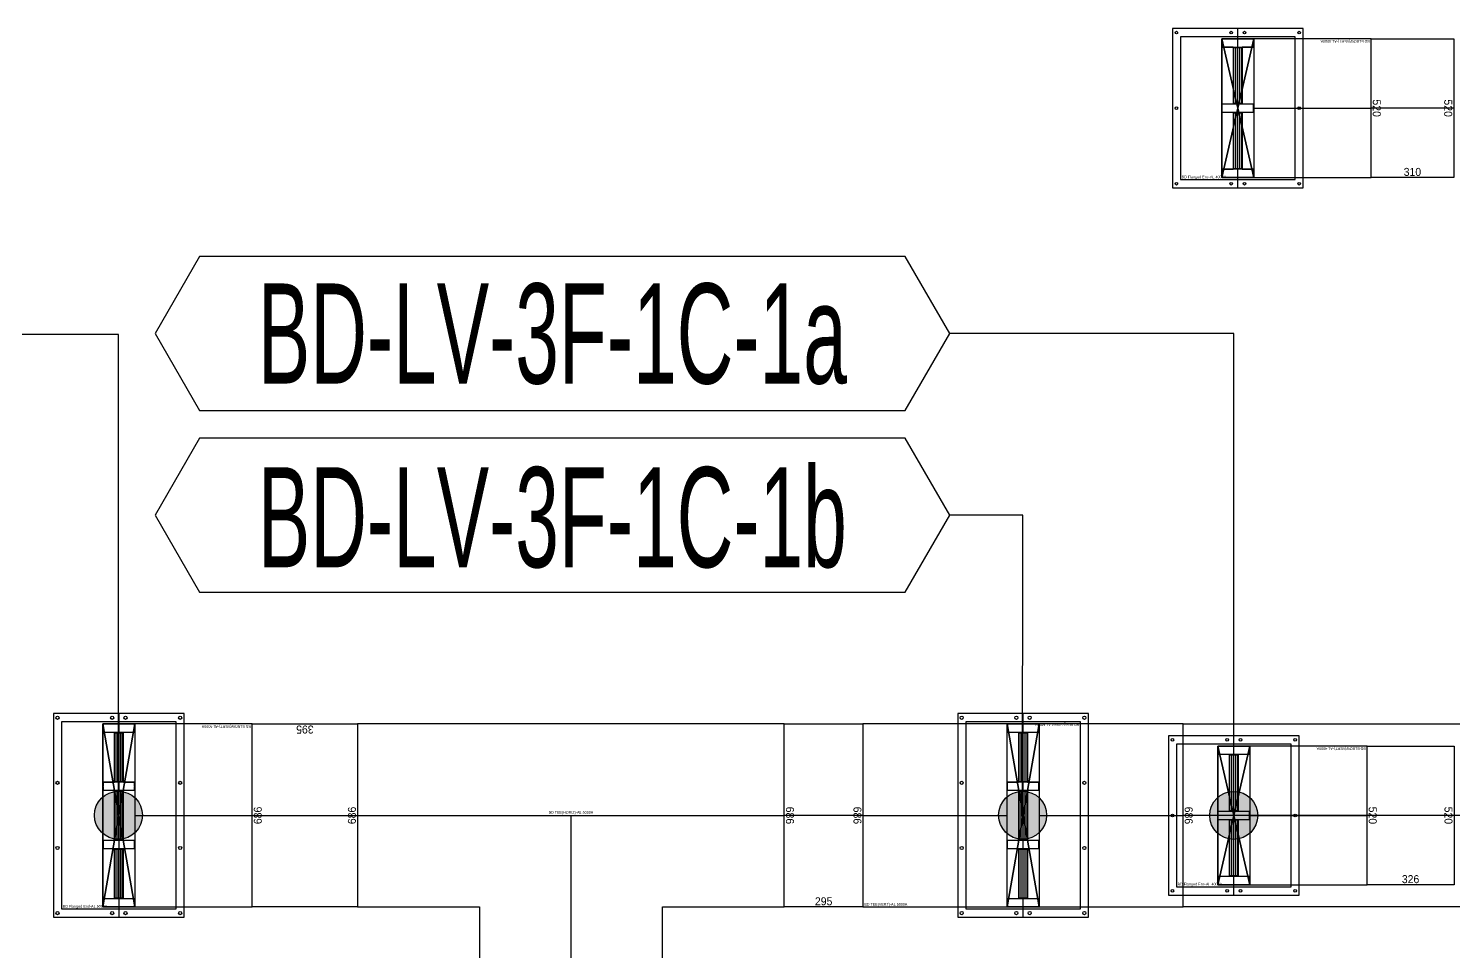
# Model space of a CAD drawing. Header units: millimetres. Extents: x 28486 to 374549, y -351975 to 868946.
# Drawn here: x 292366 to 297709, y 410590 to 414048 of the extents above; entities that cross this region are included whole.
import ezdxf
from ezdxf.enums import TextEntityAlignment as Align

# ---------------------------------------------------------------- set-up
doc = ezdxf.new("R2010")
doc.units = ezdxf.units.MM
doc.header["$LTSCALE"] = 150
doc.layers.get('Defpoints').update_dxf_attribs({"color": 150})
for name, color, linetype in [('-----27 Bus Duct_LV_380-220V', 200, 'Continuous'), ('-----27 Bus Duct_LV_380-220V_IT BACK UP', 2, 'Continuous'), ('-----29 주기', 1, 'Continuous'), ('-----30 Text', 2, 'Continuous'), ('-----99 Cable Schedule', 2, 'Continuous')]:
    doc.layers.add(name, color=color, linetype=linetype)
doc.styles.add('ELEC', font='')
doc.styles.get("Standard").update_dxf_attribs({"font": ''})
doc.styles.get('ELEC').set_extended_font_data('Dotum')
doc.styles.get('Standard').set_extended_font_data('Dotum')
doc.dimstyles.new('전기통신참고용-치수', dxfattribs={"dimscale": 15, "dimtxt": 2, "dimasz": 0, "dimexe": 0, "dimexo": 0, "dimgap": 0.4, "dimtad": 4, "dimdec": 0, "dimzin": 0, "dimdsep": 46, "dimtxsty": 'Standard', "dimblk": 'NONE', "dimcen": 0, "dimse1": 1, "dimse2": 1, "dimsd1": 1, "dimsd2": 1, "dimclrd": 8, "dimclre": 8, "dimclrt": 8, "dimadec": 0, "dimazin": 0, "dimtfac": 1, "dimtdec": 0, "dimtix": 1, "dimtmove": 2, "dimatfit": 0, "dimldrblk": 'NONE', "dimfxl": 2, "dimtolj": 1, "dimtzin": 0, "dimarcsym": 0})

# ---------------------------------------------------------------- blocks, each defined once
blk = doc.blocks.new('*U79')
at = {"color": 0}
blk.add_line((0, 381.5), (0, -381.5), dxfattribs=at)
at = {"color": 1}
for p, q in [((60, 343), (-60, -343)), ((-60, 343), (60, -343))]:
    blk.add_line(p, q, dxfattribs=at)
at = {"color": 0}
for points in [[(-245, -381.5), (245, -381.5), (245, 381.5), (-245, 381.5)], [(-215, -350.5), (215, -350.5), (215, 350.5), (-215, 350.5)]]:
    blk.add_lwpolyline(points, close=True, dxfattribs=at)
at = {"color": 1}
blk.add_lwpolyline([(60, -343), (-60, -343), (-60, 343), (60, 343)], close=True, dxfattribs=at)
for points in [[(-60, 123, -0.4142136), (-58, 125), (-17.2, 125, 0.4142136), (-16.2, 126), (-16.2, 310, 0.4142136), (-17.2, 311), (-58, 311, -0.4142136), (-60, 313), (-60, 343, -0.4142136), (-59, 342), (-59, 313, 0.4142136), (-58, 312), (58, 312, 0.4142136), (59, 313), (59, 342, -0.4142136), (60, 343), (60, 313, -0.4142136), (58, 311), (17.2, 311, 0.4142136), (16.2, 310), (16.2, 126, 0.4142136), (17.2, 125), (58, 125, -0.4142136), (60, 123), (60, 111, -0.4142136), (59, 112), (59, 123, 0.4142136), (58, 124), (-58, 124, 0.4142136), (-59, 123), (-59, 112, -0.4142136), (-60, 111), (-60, 111), (-60, 111), (-60, 111)], [(-15.2, 126), (-15.2, 310, -0.4142136), (-14.2, 311), (14.2, 311, -0.4142136), (15.2, 310), (15.2, 126, -0.4142136), (14.2, 125), (-14.2, 125, -0.4142136)], [(-14.2, 127), (-14.2, 309, -0.4142136), (-13.2, 310), (-8.85, 310, -0.4142136), (-7.85, 309), (-7.85, 127, -0.4142136), (-8.85, 126), (-13.2, 126, -0.4142136)], [(-6.85, 127), (-6.85, 309, -0.4142136), (-5.85, 310), (-1.5, 310, -0.4142136), (-0.5, 309), (-0.5, 127, -0.4142136), (-1.5, 126), (-5.85, 126, -0.4142136)], [(0.5, 127), (0.5, 309, -0.4142136), (1.5, 310), (5.85, 310, -0.4142136), (6.85, 309), (6.85, 127, -0.4142136), (5.85, 126), (1.5, 126, -0.4142136)], [(7.85, 127), (7.85, 309, -0.4142136), (8.85, 310), (13.2, 310, -0.4142136), (14.2, 309), (14.2, 127, -0.4142136), (13.2, 126), (8.85, 126, -0.4142136)], [(-60, -95, -0.4142136), (-58, -93), (-17.2, -93, 0.4142136), (-16.2, -92), (-16.2, 92, 0.4142136), (-17.2, 93), (-58, 93, -0.4142136), (-60, 95), (-60, 109, -0.4142136), (-59, 108), (-59, 95, 0.4142136), (-58, 94), (58, 94, 0.4142136), (59, 95), (59, 108, -0.4142136), (60, 109), (60, 95, -0.4142136), (58, 93), (17.2, 93, 0.4142136), (16.2, 92), (16.2, -92, 0.4142136), (17.2, -93), (58, -93, -0.4142136), (60, -95), (60, -108, -0.4142136), (59, -107), (59, -95, 0.4142136), (58, -94), (-58, -94, 0.4142136), (-59, -95), (-59, -107, -0.4142136), (-60, -108), (-60, -108), (-60, -108), (-60, -108)], [(-15.2, -92), (-15.2, 92, -0.4142136), (-14.2, 93), (14.2, 93, -0.4142136), (15.2, 92), (15.2, -92, -0.4142136), (14.2, -93), (-14.2, -93, -0.4142136)], [(-14.2, -91), (-14.2, 91, -0.4142136), (-13.2, 92), (-8.85, 92, -0.4142136), (-7.85, 91), (-7.85, -91, -0.4142136), (-8.85, -92), (-13.2, -92, -0.4142136)], [(-6.85, -91), (-6.85, 91, -0.4142136), (-5.85, 92), (-1.5, 92, -0.4142136), (-0.5, 91), (-0.5, -91, -0.4142136), (-1.5, -92), (-5.85, -92, -0.4142136)], [(0.5, -91), (0.5, 91, -0.4142136), (1.5, 92), (5.85, 92, -0.4142136), (6.85, 91), (6.85, -91, -0.4142136), (5.85, -92), (1.5, -92, -0.4142136)], [(7.85, -91), (7.85, 91, -0.4142136), (8.85, 92), (13.2, 92, -0.4142136), (14.2, 91), (14.2, -91, -0.4142136), (13.2, -92), (8.85, -92, -0.4142136)], [(-60, -313, -0.4142136), (-58, -311), (-17.2, -311, 0.4142136), (-16.2, -310), (-16.2, -126, 0.4142136), (-17.2, -125), (-58, -125, -0.4142136), (-60, -123), (-60, -110, -0.4142136), (-59, -111), (-59, -123, 0.4142136), (-58, -124), (58, -124, 0.4142136), (59, -123), (59, -111, -0.4142136), (60, -110), (60, -123, -0.4142136), (58, -125), (17.2, -125, 0.4142136), (16.2, -126), (16.2, -310, 0.4142136), (17.2, -311), (58, -311, -0.4142136), (60, -313), (60, -343, -0.4142136), (59, -342), (59, -313, 0.4142136), (58, -312), (-58, -312, 0.4142136), (-59, -313), (-59, -342, -0.4142136), (-60, -343), (-60, -343), (-60, -343), (-60, -343)], [(-15.2, -310), (-15.2, -126, -0.4142136), (-14.2, -125), (14.2, -125, -0.4142136), (15.2, -126), (15.2, -310, -0.4142136), (14.2, -311), (-14.2, -311, -0.4142136)], [(-14.2, -309), (-14.2, -127, -0.4142136), (-13.2, -126), (-8.85, -126, -0.4142136), (-7.85, -127), (-7.85, -309, -0.4142136), (-8.85, -310), (-13.2, -310, -0.4142136)], [(-6.85, -309), (-6.85, -127, -0.4142136), (-5.85, -126), (-1.5, -126, -0.4142136), (-0.5, -127), (-0.5, -309, -0.4142136), (-1.5, -310), (-5.85, -310, -0.4142136)], [(0.5, -309), (0.5, -127, -0.4142136), (1.5, -126), (5.85, -126, -0.4142136), (6.85, -127), (6.85, -309, -0.4142136), (5.85, -310), (1.5, -310, -0.4142136)], [(7.85, -309), (7.85, -127, -0.4142136), (8.85, -126), (13.2, -126, -0.4142136), (14.2, -127), (14.2, -309, -0.4142136), (13.2, -310), (8.85, -310, -0.4142136)]]:
    blk.add_lwpolyline(points, format="xyb", close=True, dxfattribs=at)
at = {"color": 0}
for centre in [(-230, 366), (-25, 366), (25, 366), (230, 366), (-230, 122), (230, 122), (-230, -122), (230, -122), (-230, -366), (-25, -366), (25, -366), (230, -366)]:
    blk.add_circle(centre, 6, dxfattribs=at)
at = {"color": 0, "style": 'ELEC'}
blk.add_text('BD Flanged End-AL 5000A', height=10, dxfattribs=at).set_placement((-210, -340.5), align=Align.MIDDLE_LEFT)
blk = doc.blocks.new('*U69')
at = {"color": 1}
for p, q in [((340, 343), (220, -343)), ((220, 343), (340, -343))]:
    blk.add_line(p, q, dxfattribs=at)
at = {"color": 0}
blk.add_lwpolyline([(-220, -343), (220, -343), (220, 343), (-220, 343)], close=True, dxfattribs=at)
blk.add_lwpolyline([(220, -343), (340, -343), (340, 343), (220, 343)], dxfattribs=at)
at = {"color": 1}
for points in [[(220, 123, -0.4142136), (222, 125), (262.8, 125, 0.4142136), (263.8, 126), (263.8, 310, 0.4142136), (262.8, 311), (222, 311, -0.4142136), (220, 313), (220, 343, -0.4142136), (221, 342), (221, 313, 0.4142136), (222, 312), (338, 312, 0.4142136), (339, 313), (339, 342, -0.4142136), (340, 343), (340, 313, -0.4142136), (338, 311), (297.2, 311, 0.4142136), (296.2, 310), (296.2, 126, 0.4142136), (297.2, 125), (338, 125, -0.4142136), (340, 123), (340, 111, -0.4142136), (339, 112), (339, 123, 0.4142136), (338, 124), (222, 124, 0.4142136), (221, 123), (221, 112, -0.4142136), (220, 111), (220, 111), (220, 111), (220, 111)], [(264.8, 126), (264.8, 310, -0.4142136), (265.8, 311), (294.2, 311, -0.4142136), (295.2, 310), (295.2, 126, -0.4142136), (294.2, 125), (265.8, 125, -0.4142136)], [(265.8, 127), (265.8, 309, -0.4142136), (266.8, 310), (271.15, 310, -0.4142136), (272.15, 309), (272.15, 127, -0.4142136), (271.15, 126), (266.8, 126, -0.4142136)], [(273.15, 127), (273.15, 309, -0.4142136), (274.15, 310), (278.5, 310, -0.4142136), (279.5, 309), (279.5, 127, -0.4142136), (278.5, 126), (274.15, 126, -0.4142136)], [(280.5, 127), (280.5, 309, -0.4142136), (281.5, 310), (285.85, 310, -0.4142136), (286.85, 309), (286.85, 127, -0.4142136), (285.85, 126), (281.5, 126, -0.4142136)], [(287.85, 127), (287.85, 309, -0.4142136), (288.85, 310), (293.2, 310, -0.4142136), (294.2, 309), (294.2, 127, -0.4142136), (293.2, 126), (288.85, 126, -0.4142136)], [(220, -95, -0.4142136), (222, -93), (262.8, -93, 0.4142136), (263.8, -92), (263.8, 92, 0.4142136), (262.8, 93), (222, 93, -0.4142136), (220, 95), (220, 109, -0.4142136), (221, 108), (221, 95, 0.4142136), (222, 94), (338, 94, 0.4142136), (339, 95), (339, 108, -0.4142136), (340, 109), (340, 95, -0.4142136), (338, 93), (297.2, 93, 0.4142136), (296.2, 92), (296.2, -92, 0.4142136), (297.2, -93), (338, -93, -0.4142136), (340, -95), (340, -108, -0.4142136), (339, -107), (339, -95, 0.4142136), (338, -94), (222, -94, 0.4142136), (221, -95), (221, -107, -0.4142136), (220, -108), (220, -108), (220, -108), (220, -108)], [(264.8, -92), (264.8, 92, -0.4142136), (265.8, 93), (294.2, 93, -0.4142136), (295.2, 92), (295.2, -92, -0.4142136), (294.2, -93), (265.8, -93, -0.4142136)], [(265.8, -91), (265.8, 91, -0.4142136), (266.8, 92), (271.15, 92, -0.4142136), (272.15, 91), (272.15, -91, -0.4142136), (271.15, -92), (266.8, -92, -0.4142136)], [(273.15, -91), (273.15, 91, -0.4142136), (274.15, 92), (278.5, 92, -0.4142136), (279.5, 91), (279.5, -91, -0.4142136), (278.5, -92), (274.15, -92, -0.4142136)], [(280.5, -91), (280.5, 91, -0.4142136), (281.5, 92), (285.85, 92, -0.4142136), (286.85, 91), (286.85, -91, -0.4142136), (285.85, -92), (281.5, -92, -0.4142136)], [(287.85, -91), (287.85, 91, -0.4142136), (288.85, 92), (293.2, 92, -0.4142136), (294.2, 91), (294.2, -91, -0.4142136), (293.2, -92), (288.85, -92, -0.4142136)], [(220, -313, -0.4142136), (222, -311), (262.8, -311, 0.4142136), (263.8, -310), (263.8, -126, 0.4142136), (262.8, -125), (222, -125, -0.4142136), (220, -123), (220, -110, -0.4142136), (221, -111), (221, -123, 0.4142136), (222, -124), (338, -124, 0.4142136), (339, -123), (339, -111, -0.4142136), (340, -110), (340, -123, -0.4142136), (338, -125), (297.2, -125, 0.4142136), (296.2, -126), (296.2, -310, 0.4142136), (297.2, -311), (338, -311, -0.4142136), (340, -313), (340, -343, -0.4142136), (339, -342), (339, -313, 0.4142136), (338, -312), (222, -312, 0.4142136), (221, -313), (221, -342, -0.4142136), (220, -343), (220, -343), (220, -343), (220, -343)], [(264.8, -310), (264.8, -126, -0.4142136), (265.8, -125), (294.2, -125, -0.4142136), (295.2, -126), (295.2, -310, -0.4142136), (294.2, -311), (265.8, -311, -0.4142136)], [(265.8, -309), (265.8, -127, -0.4142136), (266.8, -126), (271.15, -126, -0.4142136), (272.15, -127), (272.15, -309, -0.4142136), (271.15, -310), (266.8, -310, -0.4142136)], [(273.15, -309), (273.15, -127, -0.4142136), (274.15, -126), (278.5, -126, -0.4142136), (279.5, -127), (279.5, -309, -0.4142136), (278.5, -310), (274.15, -310, -0.4142136)], [(280.5, -309), (280.5, -127, -0.4142136), (281.5, -126), (285.85, -126, -0.4142136), (286.85, -127), (286.85, -309, -0.4142136), (285.85, -310), (281.5, -310, -0.4142136)], [(287.85, -309), (287.85, -127, -0.4142136), (288.85, -126), (293.2, -126, -0.4142136), (294.2, -127), (294.2, -309, -0.4142136), (293.2, -310), (288.85, -310, -0.4142136)]]:
    blk.add_lwpolyline(points, format="xyb", close=True, dxfattribs=at)
blk.add_lwpolyline([(220, 0), (-220, 0)], dxfattribs=at)
at = {"color": 0, "style": 'ELEC'}
blk.add_text('BD ELBOW(VERT)-AL 5000A', height=10, dxfattribs=at).set_placement((-215, -333), align=Align.MIDDLE_LEFT)
blk = doc.blocks.new('*D672')
at = {"layer": 'Defpoints', "color": 0, "transparency": 16777216}
for p in [(0, 3390), (686, 3390), (686, 3390)]:
    blk.add_point(p, dxfattribs=at)
at = {"color": 0, "transparency": 16777216, "insert": (343, 3369), "char_height": 30, "attachment_point": 5}
blk.add_mtext('\\A1;{\\C0;686}', dxfattribs=at)
blk = doc.blocks.new('_None')
blk = doc.blocks.new('*D673')
at = {"layer": 'Defpoints', "color": 0, "transparency": 16777216}
for p in [(686, 3390), (686, 3390), (686, 2995)]:
    blk.add_point(p, dxfattribs=at)
at = {"color": 0, "transparency": 16777216, "insert": (665, 3192.5), "char_height": 30, "attachment_point": 5, "rotation": 90}
blk.add_mtext('\\A1;{\\C0;395}', dxfattribs=at)
blk = doc.blocks.new('*D674')
at = {"layer": 'Defpoints', "color": 0, "transparency": 16777216}
for p in [(0, 2995), (686, 2995), (686, 2995)]:
    blk.add_point(p, dxfattribs=at)
at = {"color": 0, "transparency": 16777216, "insert": (343, 3016), "char_height": 30, "attachment_point": 5}
blk.add_mtext('\\A1;{\\C0;686}', dxfattribs=at)
blk = doc.blocks.new('*D676')
at = {"layer": 'Defpoints', "color": 0, "transparency": 16777216}
for p in [(0, -210), (686, -210), (686, -210)]:
    blk.add_point(p, dxfattribs=at)
at = {"color": 0, "transparency": 16777216, "insert": (343, -231), "char_height": 30, "attachment_point": 5}
blk.add_mtext('\\A1;{\\C0;686}', dxfattribs=at)
blk = doc.blocks.new('*D677')
at = {"layer": 'Defpoints', "color": 0, "transparency": 16777216}
for p in [(686, -210), (686, -210), (686, -505)]:
    blk.add_point(p, dxfattribs=at)
at = {"color": 0, "transparency": 16777216, "insert": (665, -357.5), "char_height": 30, "attachment_point": 5, "rotation": 90}
blk.add_mtext('\\A1;{\\C0;295}', dxfattribs=at)
blk = doc.blocks.new('*D678')
at = {"layer": 'Defpoints', "color": 0, "transparency": 16777216}
for p in [(0, -505), (686, -505), (686, -505)]:
    blk.add_point(p, dxfattribs=at)
at = {"color": 0, "transparency": 16777216, "insert": (343, -484), "char_height": 30, "attachment_point": 5}
blk.add_mtext('\\A1;{\\C0;686}', dxfattribs=at)
blk = doc.blocks.new('*U270')
at = {"color": 0}
blk.add_lwpolyline([(-343, -343), (-343, -800), (343, -800), (343, -343), (800, -343), (800, 343), (-800, 343), (-800, -343)], close=True, dxfattribs=at)
at = {"color": 1}
for points in [[(-800, 0), (800, 0)], [(0, 0), (0, -800)]]:
    blk.add_lwpolyline(points, dxfattribs=at)
at = {"color": 0, "style": 'ELEC'}
blk.add_text('BD TEE(HORIZ)-AL 5000A', height=10, dxfattribs=at).set_placement((0, 10), align=Align.MIDDLE)
blk = doc.blocks.new('*U287')
at = {"color": 1}
for p, q in [((390, 343), (270, -343)), ((270, 343), (390, -343)), ((-270, 0), (270, 0)), ((390, 0), (930, 0))]:
    blk.add_line(p, q, dxfattribs=at)
at = {"color": 0}
for points in [[(-270, -343), (270, -343), (270, 343), (-270, 343)], [(390, -343), (930, -343), (930, 343), (390, 343)]]:
    blk.add_lwpolyline(points, close=True, dxfattribs=at)
for points in [[(390, 343), (270, 343)], [(270, -343), (390, -343)]]:
    blk.add_lwpolyline(points, dxfattribs=at)
at = {"color": 1}
for points in [[(270, 123, -0.4142136), (272, 125), (312.8, 125, 0.4142136), (313.8, 126), (313.8, 310, 0.4142136), (312.8, 311), (272, 311, -0.4142136), (270, 313), (270, 343, -0.4142136), (271, 342), (271, 313, 0.4142136), (272, 312), (388, 312, 0.4142136), (389, 313), (389, 342, -0.4142136), (390, 343), (390, 313, -0.4142136), (388, 311), (347.2, 311, 0.4142136), (346.2, 310), (346.2, 126, 0.4142136), (347.2, 125), (388, 125, -0.4142136), (390, 123), (390, 111, -0.4142136), (389, 112), (389, 123, 0.4142136), (388, 124), (272, 124, 0.4142136), (271, 123), (271, 112, -0.4142136), (270, 111), (270, 111), (270, 111), (270, 111)], [(314.8, 126), (314.8, 310, -0.4142136), (315.8, 311), (344.2, 311, -0.4142136), (345.2, 310), (345.2, 126, -0.4142136), (344.2, 125), (315.8, 125, -0.4142136)], [(315.8, 127), (315.8, 309, -0.4142136), (316.8, 310), (321.15, 310, -0.4142136), (322.15, 309), (322.15, 127, -0.4142136), (321.15, 126), (316.8, 126, -0.4142136)], [(323.15, 127), (323.15, 309, -0.4142136), (324.15, 310), (328.5, 310, -0.4142136), (329.5, 309), (329.5, 127, -0.4142136), (328.5, 126), (324.15, 126, -0.4142136)], [(330.5, 127), (330.5, 309, -0.4142136), (331.5, 310), (335.85, 310, -0.4142136), (336.85, 309), (336.85, 127, -0.4142136), (335.85, 126), (331.5, 126, -0.4142136)], [(337.85, 127), (337.85, 309, -0.4142136), (338.85, 310), (343.2, 310, -0.4142136), (344.2, 309), (344.2, 127, -0.4142136), (343.2, 126), (338.85, 126, -0.4142136)], [(270, -95, -0.4142136), (272, -93), (312.8, -93, 0.4142136), (313.8, -92), (313.8, 92, 0.4142136), (312.8, 93), (272, 93, -0.4142136), (270, 95), (270, 109, -0.4142136), (271, 108), (271, 95, 0.4142136), (272, 94), (388, 94, 0.4142136), (389, 95), (389, 108, -0.4142136), (390, 109), (390, 95, -0.4142136), (388, 93), (347.2, 93, 0.4142136), (346.2, 92), (346.2, -92, 0.4142136), (347.2, -93), (388, -93, -0.4142136), (390, -95), (390, -108, -0.4142136), (389, -107), (389, -95, 0.4142136), (388, -94), (272, -94, 0.4142136), (271, -95), (271, -107, -0.4142136), (270, -108), (270, -108), (270, -108), (270, -108)], [(314.8, -92), (314.8, 92, -0.4142136), (315.8, 93), (344.2, 93, -0.4142136), (345.2, 92), (345.2, -92, -0.4142136), (344.2, -93), (315.8, -93, -0.4142136)], [(315.8, -91), (315.8, 91, -0.4142136), (316.8, 92), (321.15, 92, -0.4142136), (322.15, 91), (322.15, -91, -0.4142136), (321.15, -92), (316.8, -92, -0.4142136)], [(323.15, -91), (323.15, 91, -0.4142136), (324.15, 92), (328.5, 92, -0.4142136), (329.5, 91), (329.5, -91, -0.4142136), (328.5, -92), (324.15, -92, -0.4142136)], [(330.5, -91), (330.5, 91, -0.4142136), (331.5, 92), (335.85, 92, -0.4142136), (336.85, 91), (336.85, -91, -0.4142136), (335.85, -92), (331.5, -92, -0.4142136)], [(337.85, -91), (337.85, 91, -0.4142136), (338.85, 92), (343.2, 92, -0.4142136), (344.2, 91), (344.2, -91, -0.4142136), (343.2, -92), (338.85, -92, -0.4142136)], [(270, -313, -0.4142136), (272, -311), (312.8, -311, 0.4142136), (313.8, -310), (313.8, -126, 0.4142136), (312.8, -125), (272, -125, -0.4142136), (270, -123), (270, -110, -0.4142136), (271, -111), (271, -123, 0.4142136), (272, -124), (388, -124, 0.4142136), (389, -123), (389, -111, -0.4142136), (390, -110), (390, -123, -0.4142136), (388, -125), (347.2, -125, 0.4142136), (346.2, -126), (346.2, -310, 0.4142136), (347.2, -311), (388, -311, -0.4142136), (390, -313), (390, -343, -0.4142136), (389, -342), (389, -313, 0.4142136), (388, -312), (272, -312, 0.4142136), (271, -313), (271, -342, -0.4142136), (270, -343), (270, -343), (270, -343), (270, -343)], [(314.8, -310), (314.8, -126, -0.4142136), (315.8, -125), (344.2, -125, -0.4142136), (345.2, -126), (345.2, -310, -0.4142136), (344.2, -311), (315.8, -311, -0.4142136)], [(315.8, -309), (315.8, -127, -0.4142136), (316.8, -126), (321.15, -126, -0.4142136), (322.15, -127), (322.15, -309, -0.4142136), (321.15, -310), (316.8, -310, -0.4142136)], [(323.15, -309), (323.15, -127, -0.4142136), (324.15, -126), (328.5, -126, -0.4142136), (329.5, -127), (329.5, -309, -0.4142136), (328.5, -310), (324.15, -310, -0.4142136)], [(330.5, -309), (330.5, -127, -0.4142136), (331.5, -126), (335.85, -126, -0.4142136), (336.85, -127), (336.85, -309, -0.4142136), (335.85, -310), (331.5, -310, -0.4142136)], [(337.85, -309), (337.85, -127, -0.4142136), (338.85, -126), (343.2, -126, -0.4142136), (344.2, -127), (344.2, -309, -0.4142136), (343.2, -310), (338.85, -310, -0.4142136)]]:
    blk.add_lwpolyline(points, format="xyb", close=True, dxfattribs=at)
at = {"color": 0, "style": 'ELEC'}
blk.add_text('BD TEE(VERT)-AL 5000A', height=10, dxfattribs=at).set_placement((-265, -333), align=Align.MIDDLE_LEFT)
blk = doc.blocks.new('*D680')
at = {"layer": 'Defpoints', "color": 0, "transparency": 16777216}
for p in [(0, 3486.7), (686, 3486.7), (686, 3486.7)]:
    blk.add_point(p, dxfattribs=at)
at = {"color": 0, "transparency": 16777216, "insert": (343, 3465.7), "char_height": 30, "attachment_point": 5}
blk.add_mtext('\\A1;{\\C0;686}', dxfattribs=at)
blk = doc.blocks.new('*D681')
at = {"layer": 'Defpoints', "color": 0, "transparency": 16777216}
for p in [(686, 3486.7), (686, 3486.7), (686, -1623.3)]:
    blk.add_point(p, dxfattribs=at)
at = {"color": 0, "transparency": 16777216, "insert": (665, 931.7), "char_height": 30, "attachment_point": 5, "rotation": 90}
blk.add_mtext('\\A1;{\\C0;5110}', dxfattribs=at)
blk = doc.blocks.new('*D682')
at = {"layer": 'Defpoints', "color": 0, "transparency": 16777216}
for p in [(0, -1623.3), (686, -1623.3), (686, -1623.3)]:
    blk.add_point(p, dxfattribs=at)
at = {"color": 0, "transparency": 16777216, "insert": (343, -1602.3), "char_height": 30, "attachment_point": 5}
blk.add_mtext('\\A1;{\\C0;686}', dxfattribs=at)
blk = doc.blocks.new('A$C9a0ab699')
h = blk.add_hatch(color=0)
edge = h.paths.add_edge_path()
edge.add_arc((0, 0), 64, 720, 1080, ccw=False)
at = {"color": 0}
blk.add_circle((0, 0), 64, dxfattribs=at)
blk = doc.blocks.new('*U23')
at = {"color": 0}
blk.add_line((0, -298.5), (0, 298.5), dxfattribs=at)
at = {"color": 1}
for p, q in [((60, 260), (-60, -260)), ((-60, 260), (60, -260))]:
    blk.add_line(p, q, dxfattribs=at)
at = {"color": 0}
for points in [[(-245, -298.5), (245, -298.5), (245, 298.5), (-245, 298.5)], [(-215, -267.5), (215, -267.5), (215, 267.5), (-215, 267.5)]]:
    blk.add_lwpolyline(points, close=True, dxfattribs=at)
at = {"color": 1}
blk.add_lwpolyline([(60, -260), (-60, -260), (-60, 260), (60, 260)], close=True, dxfattribs=at)
for points in [[(-60, 14, -0.4142136), (-58, 16), (-17.2, 16, 0.4142136), (-16.2, 17), (-16.2, 227, 0.4142136), (-17.2, 228), (-58, 228, -0.4142136), (-60, 230), (-60, 260, -0.4142136), (-59, 259), (-59, 230, 0.4142136), (-58, 229), (58, 229, 0.4142136), (59, 230), (59, 259, -0.4142136), (60, 260), (60, 230, -0.4142136), (58, 228), (17.2, 228, 0.4142136), (16.2, 227), (16.2, 17, 0.4142136), (17.2, 16), (58, 16, -0.4142136), (60, 14), (60, 2, -0.4142136), (59, 3), (59, 14, 0.4142136), (58, 15), (-58, 15, 0.4142136), (-59, 14), (-59, 3, -0.4142136), (-60, 2), (-60, 2), (-60, 2), (-60, 2)], [(-15.2, 17), (-15.2, 227, -0.4142136), (-14.2, 228), (14.2, 228, -0.4142136), (15.2, 227), (15.2, 17, -0.4142136), (14.2, 16), (-14.2, 16, -0.4142136)], [(-14.2, 18), (-14.2, 226, -0.4142136), (-13.2, 227), (-8.85, 227, -0.4142136), (-7.85, 226), (-7.85, 18, -0.4142136), (-8.85, 17), (-13.2, 17, -0.4142136)], [(-6.85, 18), (-6.85, 226, -0.4142136), (-5.85, 227), (-1.5, 227, -0.4142136), (-0.5, 226), (-0.5, 18, -0.4142136), (-1.5, 17), (-5.85, 17, -0.4142136)], [(0.5, 18), (0.5, 226, -0.4142136), (1.5, 227), (5.85, 227, -0.4142136), (6.85, 226), (6.85, 18, -0.4142136), (5.85, 17), (1.5, 17, -0.4142136)], [(7.85, 18), (7.85, 226, -0.4142136), (8.85, 227), (13.2, 227, -0.4142136), (14.2, 226), (14.2, 18, -0.4142136), (13.2, 17), (8.85, 17, -0.4142136)], [(-60, -230, -0.4142136), (-58, -228), (-17.2, -228, 0.4142136), (-16.2, -227), (-16.2, -17, 0.4142136), (-17.2, -16), (-58, -16, -0.4142136), (-60, -14), (-60, 0, -0.4142136), (-59, -1), (-59, -14, 0.4142136), (-58, -15), (58, -15, 0.4142136), (59, -14), (59, -1, -0.4142136), (60, 0), (60, -14, -0.4142136), (58, -16), (17.2, -16, 0.4142136), (16.2, -17), (16.2, -227, 0.4142136), (17.2, -228), (58, -228, -0.4142136), (60, -230), (60, -260, -0.4142136), (59, -259), (59, -230, 0.4142136), (58, -229), (-58, -229, 0.4142136), (-59, -230), (-59, -259, -0.4142136), (-60, -260), (-60, -260), (-60, -260), (-60, -260)], [(-15.2, -227), (-15.2, -17, -0.4142136), (-14.2, -16), (14.2, -16, -0.4142136), (15.2, -17), (15.2, -227, -0.4142136), (14.2, -228), (-14.2, -228, -0.4142136)], [(-14.2, -226), (-14.2, -18, -0.4142136), (-13.2, -17), (-8.85, -17, -0.4142136), (-7.85, -18), (-7.85, -226, -0.4142136), (-8.85, -227), (-13.2, -227, -0.4142136)], [(-6.85, -226), (-6.85, -18, -0.4142136), (-5.85, -17), (-1.5, -17, -0.4142136), (-0.5, -18), (-0.5, -226, -0.4142136), (-1.5, -227), (-5.85, -227, -0.4142136)], [(0.5, -226), (0.5, -18, -0.4142136), (1.5, -17), (5.85, -17, -0.4142136), (6.85, -18), (6.85, -226, -0.4142136), (5.85, -227), (1.5, -227, -0.4142136)], [(7.85, -226), (7.85, -18, -0.4142136), (8.85, -17), (13.2, -17, -0.4142136), (14.2, -18), (14.2, -226, -0.4142136), (13.2, -227), (8.85, -227, -0.4142136)]]:
    blk.add_lwpolyline(points, format="xyb", close=True, dxfattribs=at)
at = {"color": 0}
for centre in [(-230, 283), (-25, 283), (25, 283), (230, 283), (-230, 0), (230, 0), (-230, -283), (-25, -283), (25, -283), (230, -283)]:
    blk.add_circle(centre, 5, dxfattribs=at)
at = {"color": 0, "style": 'ELEC'}
blk.add_text('BD Flanged End-AL 4000A', height=10, dxfattribs=at).set_placement((-210, -257.5), align=Align.MIDDLE_LEFT)
blk = doc.blocks.new('*U22')
at = {"color": 1}
for p, q in [((340, 260), (220, -260)), ((220, 260), (340, -260))]:
    blk.add_line(p, q, dxfattribs=at)
at = {"color": 0}
blk.add_lwpolyline([(-220, -260), (220, -260), (220, 260), (-220, 260)], close=True, dxfattribs=at)
blk.add_lwpolyline([(220, -260), (340, -260), (340, 260), (220, 260)], dxfattribs=at)
at = {"color": 1}
for points in [[(220, 14, -0.4142136), (222, 16), (262.8, 16, 0.4142136), (263.8, 17), (263.8, 227, 0.4142136), (262.8, 228), (222, 228, -0.4142136), (220, 230), (220, 260, -0.4142136), (221, 259), (221, 230, 0.4142136), (222, 229), (338, 229, 0.4142136), (339, 230), (339, 259, -0.4142136), (340, 260), (340, 230, -0.4142136), (338, 228), (297.2, 228, 0.4142136), (296.2, 227), (296.2, 17, 0.4142136), (297.2, 16), (338, 16, -0.4142136), (340, 14), (340, 2, -0.4142136), (339, 3), (339, 14, 0.4142136), (338, 15), (222, 15, 0.4142136), (221, 14), (221, 3, -0.4142136), (220, 2), (220, 2), (220, 2), (220, 2)], [(264.8, 17), (264.8, 227, -0.4142136), (265.8, 228), (294.2, 228, -0.4142136), (295.2, 227), (295.2, 17, -0.4142136), (294.2, 16), (265.8, 16, -0.4142136)], [(265.8, 18), (265.8, 226, -0.4142136), (266.8, 227), (271.15, 227, -0.4142136), (272.15, 226), (272.15, 18, -0.4142136), (271.15, 17), (266.8, 17, -0.4142136)], [(273.15, 18), (273.15, 226, -0.4142136), (274.15, 227), (278.5, 227, -0.4142136), (279.5, 226), (279.5, 18, -0.4142136), (278.5, 17), (274.15, 17, -0.4142136)], [(280.5, 18), (280.5, 226, -0.4142136), (281.5, 227), (285.85, 227, -0.4142136), (286.85, 226), (286.85, 18, -0.4142136), (285.85, 17), (281.5, 17, -0.4142136)], [(287.85, 18), (287.85, 226, -0.4142136), (288.85, 227), (293.2, 227, -0.4142136), (294.2, 226), (294.2, 18, -0.4142136), (293.2, 17), (288.85, 17, -0.4142136)], [(220, -230, -0.4142136), (222, -228), (262.8, -228, 0.4142136), (263.8, -227), (263.8, -17, 0.4142136), (262.8, -16), (222, -16, -0.4142136), (220, -14), (220, 0, -0.4142136), (221, -1), (221, -14, 0.4142136), (222, -15), (338, -15, 0.4142136), (339, -14), (339, -1, -0.4142136), (340, 0), (340, -14, -0.4142136), (338, -16), (297.2, -16, 0.4142136), (296.2, -17), (296.2, -227, 0.4142136), (297.2, -228), (338, -228, -0.4142136), (340, -230), (340, -260, -0.4142136), (339, -259), (339, -230, 0.4142136), (338, -229), (222, -229, 0.4142136), (221, -230), (221, -259, -0.4142136), (220, -260), (220, -260), (220, -260), (220, -260)], [(264.8, -227), (264.8, -17, -0.4142136), (265.8, -16), (294.2, -16, -0.4142136), (295.2, -17), (295.2, -227, -0.4142136), (294.2, -228), (265.8, -228, -0.4142136)], [(265.8, -226), (265.8, -18, -0.4142136), (266.8, -17), (271.15, -17, -0.4142136), (272.15, -18), (272.15, -226, -0.4142136), (271.15, -227), (266.8, -227, -0.4142136)], [(273.15, -226), (273.15, -18, -0.4142136), (274.15, -17), (278.5, -17, -0.4142136), (279.5, -18), (279.5, -226, -0.4142136), (278.5, -227), (274.15, -227, -0.4142136)], [(280.5, -226), (280.5, -18, -0.4142136), (281.5, -17), (285.85, -17, -0.4142136), (286.85, -18), (286.85, -226, -0.4142136), (285.85, -227), (281.5, -227, -0.4142136)], [(287.85, -226), (287.85, -18, -0.4142136), (288.85, -17), (293.2, -17, -0.4142136), (294.2, -18), (294.2, -226, -0.4142136), (293.2, -227), (288.85, -227, -0.4142136)]]:
    blk.add_lwpolyline(points, format="xyb", close=True, dxfattribs=at)
blk.add_lwpolyline([(220, 0), (-220, 0)], dxfattribs=at)
at = {"color": 0, "style": 'ELEC'}
blk.add_text('BD ELBOW(VERT)-AL 4000A', height=10, dxfattribs=at).set_placement((-215, -250), align=Align.MIDDLE_LEFT)
blk = doc.blocks.new('*D876')
at = {"layer": 'Defpoints', "color": 0, "transparency": 16777216}
for p in [(0, 3210), (520, 3210), (520, 3210)]:
    blk.add_point(p, dxfattribs=at)
at = {"color": 0, "transparency": 16777216, "insert": (260, 3189), "char_height": 30, "attachment_point": 5}
blk.add_mtext('\\A1;{\\C0;520}', dxfattribs=at)
blk = doc.blocks.new('*D877')
at = {"layer": 'Defpoints', "color": 0, "transparency": 16777216}
for p in [(520, 3210), (520, 3210), (520, 2900)]:
    blk.add_point(p, dxfattribs=at)
at = {"color": 0, "transparency": 16777216, "insert": (499, 3055), "char_height": 30, "attachment_point": 5, "rotation": 90}
blk.add_mtext('\\A1;{\\C0;310}', dxfattribs=at)
blk = doc.blocks.new('*D878')
at = {"layer": 'Defpoints', "color": 0, "transparency": 16777216}
for p in [(0, 2900), (520, 2900), (520, 2900)]:
    blk.add_point(p, dxfattribs=at)
at = {"color": 0, "transparency": 16777216, "insert": (260, 2921), "char_height": 30, "attachment_point": 5}
blk.add_mtext('\\A1;{\\C0;520}', dxfattribs=at)
blk = doc.blocks.new('*D860')
at = {"layer": 'Defpoints', "color": 0, "transparency": 16777216}
for p in [(0, 3226), (520, 3226), (520, 3226)]:
    blk.add_point(p, dxfattribs=at)
at = {"color": 0, "transparency": 16777216, "insert": (260, 3205), "char_height": 30, "attachment_point": 5}
blk.add_mtext('\\A1;{\\C0;520}', dxfattribs=at)
blk = doc.blocks.new('*D861')
at = {"layer": 'Defpoints', "color": 0, "transparency": 16777216}
for p in [(520, 3226), (520, 3226), (520, 2900)]:
    blk.add_point(p, dxfattribs=at)
at = {"color": 0, "transparency": 16777216, "insert": (499, 3063), "char_height": 30, "attachment_point": 5, "rotation": 90}
blk.add_mtext('\\A1;{\\C0;326}', dxfattribs=at)
blk = doc.blocks.new('*D862')
at = {"layer": 'Defpoints', "color": 0, "transparency": 16777216}
for p in [(0, 2900), (520, 2900), (520, 2900)]:
    blk.add_point(p, dxfattribs=at)
at = {"color": 0, "transparency": 16777216, "insert": (260, 2921), "char_height": 30, "attachment_point": 5}
blk.add_mtext('\\A1;{\\C0;520}', dxfattribs=at)
blk = doc.blocks.new('*U671')
at = {"color": 1}
blk.add_line((343, 3390), (343, 2995), dxfattribs=at)
at = {"color": 0}
blk.add_lwpolyline([(686, 2995), (0, 2995), (0, 3390), (686, 3390)], close=True, dxfattribs=at)
for base, p1, p2, override, picture, middle in [((686, 3390), (0, 3390), (686, 3390), {"dimtxsty": 'Standard', "dimclrd": 0, "dimclre": 0, "dimclrt": 0}, '*D672', (343, 3369)), ((686, 2995), (0, 2995), (686, 2995), {"dimtad": 1, "dimtxsty": 'Standard', "dimclrd": 0, "dimclre": 0, "dimclrt": 0}, '*D674', (343, 3016))]:
    dim = blk.add_linear_dim(base=base, p1=p1, p2=p2, text='{\\C0;<>}', dimstyle='전기통신참고용-치수', override=override, dxfattribs=at)
    dim.commit()
    dim.dimension.update_dxf_attribs({"geometry": picture, "text_midpoint": middle})
dim = blk.add_linear_dim(base=(686, 3390), p1=(686, 2995), p2=(686, 3390), angle=90, text='{\\C0;<>}', dimstyle='전기통신참고용-치수', override={"dimtad": 1, "dimtxsty": 'Standard', "dimclrd": 0, "dimclre": 0, "dimclrt": 0}, dxfattribs=at)
dim.commit()
dim.dimension.update_dxf_attribs({"geometry": '*D673', "text_midpoint": (665, 3192.5)})
blk = doc.blocks.new('*U675')
at = {"color": 1}
blk.add_line((343, -210), (343, -505), dxfattribs=at)
at = {"color": 0}
blk.add_lwpolyline([(686, -505), (0, -505), (0, -210), (686, -210)], close=True, dxfattribs=at)
for base, p1, p2, override, picture, middle in [((686, -210), (0, -210), (686, -210), {"dimtxsty": 'Standard', "dimclrd": 0, "dimclre": 0, "dimclrt": 0}, '*D676', (343, -231)), ((686, -505), (0, -505), (686, -505), {"dimtad": 1, "dimtxsty": 'Standard', "dimclrd": 0, "dimclre": 0, "dimclrt": 0}, '*D678', (343, -484))]:
    dim = blk.add_linear_dim(base=base, p1=p1, p2=p2, text='{\\C0;<>}', dimstyle='전기통신참고용-치수', override=override, dxfattribs=at)
    dim.commit()
    dim.dimension.update_dxf_attribs({"geometry": picture, "text_midpoint": middle})
dim = blk.add_linear_dim(base=(686, -210), p1=(686, -505), p2=(686, -210), angle=90, text='{\\C0;<>}', dimstyle='전기통신참고용-치수', override={"dimtad": 1, "dimtxsty": 'Standard', "dimclrd": 0, "dimclre": 0, "dimclrt": 0}, dxfattribs=at)
dim.commit()
dim.dimension.update_dxf_attribs({"geometry": '*D677', "text_midpoint": (665, -357.5)})
blk = doc.blocks.new('*U679')
at = {"color": 1}
blk.add_line((343, 3486.7), (343, -1623.3), dxfattribs=at)
at = {"color": 0}
blk.add_lwpolyline([(686, -1623.3), (0, -1623.3), (0, 3486.7), (686, 3486.7)], close=True, dxfattribs=at)
for base, p1, p2, override, picture, middle in [((686, 3486.7), (0, 3486.7), (686, 3486.7), {"dimtxsty": 'Standard', "dimclrd": 0, "dimclre": 0, "dimclrt": 0}, '*D680', (343, 3465.7)), ((686, -1623.3), (0, -1623.3), (686, -1623.3), {"dimtad": 1, "dimtxsty": 'Standard', "dimclrd": 0, "dimclre": 0, "dimclrt": 0}, '*D682', (343, -1602.3))]:
    dim = blk.add_linear_dim(base=base, p1=p1, p2=p2, text='{\\C0;<>}', dimstyle='전기통신참고용-치수', override=override, dxfattribs=at)
    dim.commit()
    dim.dimension.update_dxf_attribs({"geometry": picture, "text_midpoint": middle})
dim = blk.add_linear_dim(base=(686, 3486.7), p1=(686, -1623.3), p2=(686, 3486.7), angle=90, text='{\\C0;<>}', dimstyle='전기통신참고용-치수', override={"dimtad": 1, "dimtxsty": 'Standard', "dimclrd": 0, "dimclre": 0, "dimclrt": 0}, dxfattribs=at)
dim.commit()
dim.dimension.update_dxf_attribs({"geometry": '*D681', "text_midpoint": (665, 931.7)})
blk = doc.blocks.new('*U875')
at = {"color": 1}
blk.add_line((260, 3210), (260, 2900), dxfattribs=at)
at = {"color": 0}
blk.add_lwpolyline([(520, 2900), (0, 2900), (0, 3210), (520, 3210)], close=True, dxfattribs=at)
for base, p1, p2, override, picture, middle in [((520, 3210), (0, 3210), (520, 3210), {"dimtxsty": 'Standard', "dimclrd": 0, "dimclre": 0, "dimclrt": 0}, '*D876', (260, 3189)), ((520, 2900), (0, 2900), (520, 2900), {"dimtad": 1, "dimtxsty": 'Standard', "dimclrd": 0, "dimclre": 0, "dimclrt": 0}, '*D878', (260, 2921))]:
    dim = blk.add_linear_dim(base=base, p1=p1, p2=p2, text='{\\C0;<>}', dimstyle='전기통신참고용-치수', override=override, dxfattribs=at)
    dim.commit()
    dim.dimension.update_dxf_attribs({"geometry": picture, "text_midpoint": middle})
dim = blk.add_linear_dim(base=(520, 3210), p1=(520, 2900), p2=(520, 3210), angle=90, text='{\\C0;<>}', dimstyle='전기통신참고용-치수', override={"dimtad": 1, "dimtxsty": 'Standard', "dimclrd": 0, "dimclre": 0, "dimclrt": 0}, dxfattribs=at)
dim.commit()
dim.dimension.update_dxf_attribs({"geometry": '*D877', "text_midpoint": (499, 3055)})
blk = doc.blocks.new('*U859')
at = {"color": 1}
blk.add_line((260, 3226), (260, 2900), dxfattribs=at)
at = {"color": 0}
blk.add_lwpolyline([(520, 2900), (0, 2900), (0, 3226), (520, 3226)], close=True, dxfattribs=at)
for base, p1, p2, override, picture, middle in [((520, 3226), (0, 3226), (520, 3226), {"dimtxsty": 'Standard', "dimclrd": 0, "dimclre": 0, "dimclrt": 0}, '*D860', (260, 3205)), ((520, 2900), (0, 2900), (520, 2900), {"dimtad": 1, "dimtxsty": 'Standard', "dimclrd": 0, "dimclre": 0, "dimclrt": 0}, '*D862', (260, 2921))]:
    dim = blk.add_linear_dim(base=base, p1=p1, p2=p2, text='{\\C0;<>}', dimstyle='전기통신참고용-치수', override=override, dxfattribs=at)
    dim.commit()
    dim.dimension.update_dxf_attribs({"geometry": picture, "text_midpoint": middle})
dim = blk.add_linear_dim(base=(520, 3226), p1=(520, 2900), p2=(520, 3226), angle=90, text='{\\C0;<>}', dimstyle='전기통신참고용-치수', override={"dimtad": 1, "dimtxsty": 'Standard', "dimclrd": 0, "dimclre": 0, "dimclrt": 0}, dxfattribs=at)
dim.commit()
dim.dimension.update_dxf_attribs({"geometry": '*D861', "text_midpoint": (499, 3063)})

msp = doc.modelspace()

# ---------------------------------------------------------------- linework, layer by layer
at = {"layer": '-----29 주기'}
msp.add_lwpolyline([(293007.5, 413194.6), (292840.8, 412905.8), (293007.5, 412617.1), (295653.3, 412617.1), (295820, 412905.8), (295653.3, 413194.6)], close=True, dxfattribs=at)
at = {"layer": '-----29 주기', "elevation": 0}
msp.add_lwpolyline([(293007.5, 412513.5), (292840.8, 412224.7), (293007.5, 411936), (295653.3, 411936), (295820, 412224.7), (295653.3, 412513.5)], close=True, dxfattribs=at)
at = {"layer": '-----99 Cable Schedule', "color": 1}
for points in [[(292703.5, 411100), (292704, 412902.2), (291638.5, 412902.2)], [(296885, 411103.6), (296885.5, 412905.8), (295820, 412905.8)]]:
    msp.add_lwpolyline(points, dxfattribs=at)
at = {"layer": '-----99 Cable Schedule', "color": 1, "elevation": 0}
msp.add_lwpolyline([(296093.5, 411097.1), (296094, 412224.7), (295820, 412224.7)], dxfattribs=at)

# ---------------------------------------------------------------- block references
at = {"layer": '-----27 Bus Duct_LV_380-220V'}
for p in [(296900, 413750), (296885, 411100)]:
    msp.add_blockref('*U23', p, dxfattribs=at)
for name, p, rotation in [('*U22', (297180, 413750), 180), ('*U875', (294500, 414010), 270), ('*U22', (297165, 411100), 180), ('*U859', (294485, 411360), 270)]:
    msp.add_blockref(name, p, dxfattribs=dict(at, rotation=rotation))
at = {"layer": '-----27 Bus Duct_LV_380-220V_IT BACK UP'}
for name, p in [('*U79', (292705, 411100)), ('*U270', (294400, 411100)), ('*U287', (295765, 411100))]:
    msp.add_blockref(name, p, dxfattribs=at)
for name, p, rotation in [('*U79', (296095, 411100), 180), ('*U69', (292985, 411100), 180), ('*U671', (296595, 410757), 89.99999999999999), ('*U675', (295705, 411443), 270), ('*U679', (298318.3, 411443), 270)]:
    msp.add_blockref(name, p, dxfattribs=dict(at, rotation=rotation))
at = {"layer": '-----99 Cable Schedule', "color": 1, "xscale": 1.40625, "yscale": 1.40625, "zscale": 1.40625, "rotation": 89.99999999999999}
for p in [(292703.5, 411100.8), (296093.5, 411100.8), (296885, 411100)]:
    msp.add_blockref('A$C9a0ab699', p, dxfattribs=at)

# ---------------------------------------------------------------- texts
at = {"layer": '-----30 Text', "linetype": 'Continuous', "style": 'ELEC', "width": 0.6}
for s, p in [('BD-LV-3F-1C-1a', (294330.4, 412905.8)), ('BD-LV-3F-1C-1b', (294330.4, 412224.7))]:
    msp.add_text(s, height=375, dxfattribs=at).set_placement(p, align=Align.MIDDLE)

doc.saveas('drawing.dxf')
